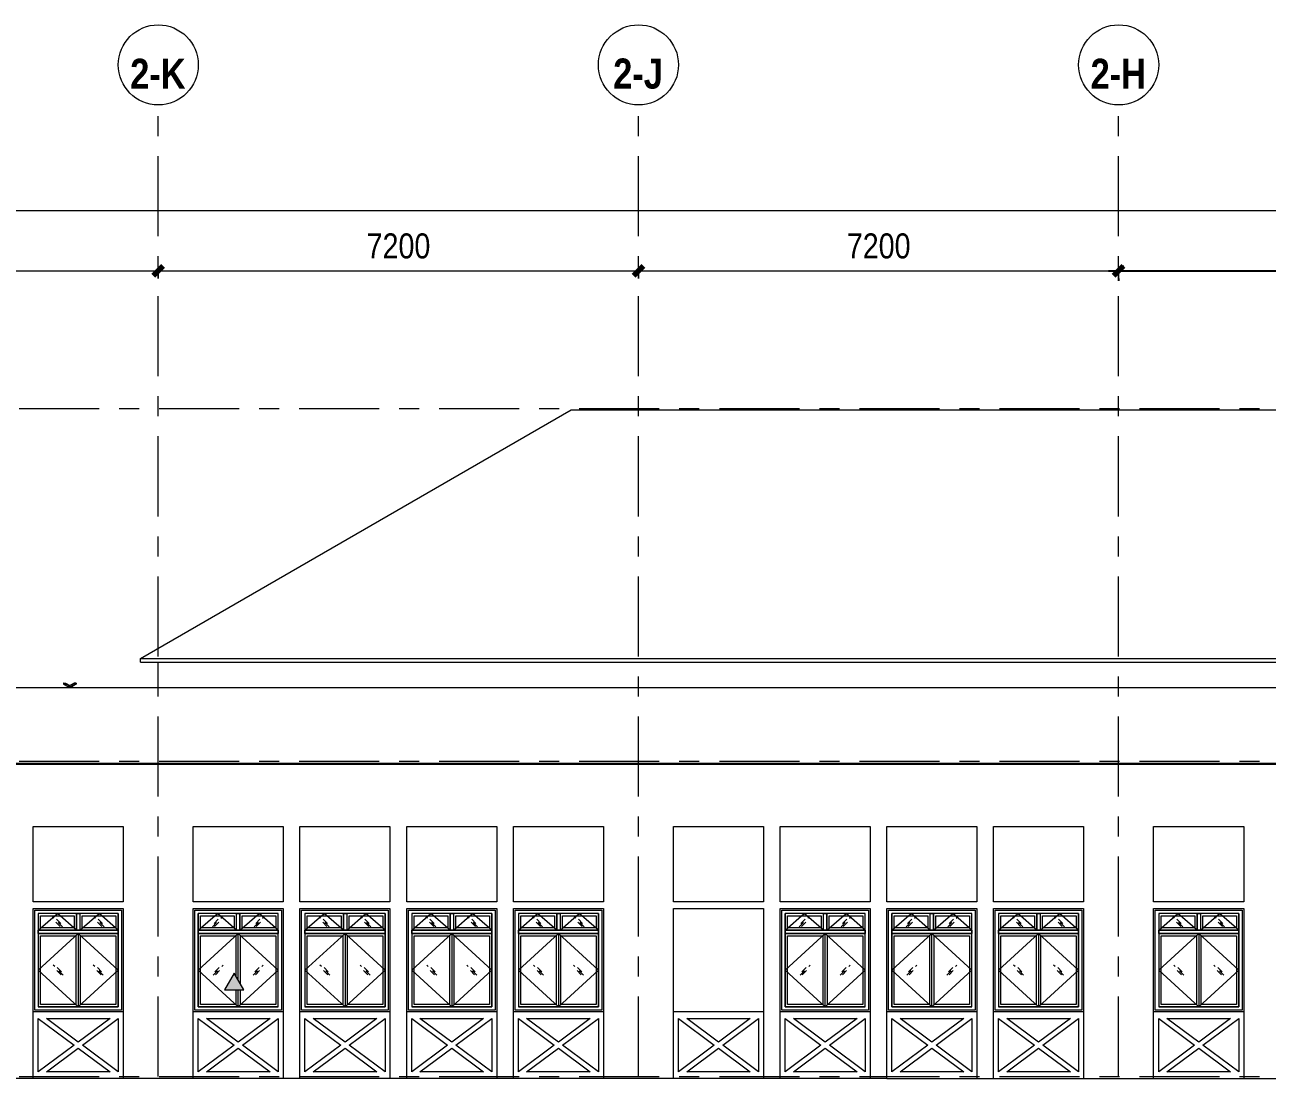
# Model space of a CAD drawing. Header units: millimetres. Extents: x -33493 to 146110, y 17338 to 47807.
# Drawn here: x 71632 to 90259, y 32000 to 47807 of the extents above; entities that cross this region are included whole.
import ezdxf

# ---------------------------------------------------------------- set-up
doc = ezdxf.new("R2010")
doc.units = ezdxf.units.MM
for name, pattern in [('Centre', [4762.5, 952.5, -714.375, 2381.25, -714.375]), ('Glass Symbol', [360, 90, -90, 90, -90]), ('IDA - Grid Line', [2100, 1200, -300, 300, -300])]:
    doc.linetypes.add(name, pattern=pattern)
for name, color, linetype, lineweight in [('A-_ANOT----_D', 7, 'Continuous', 9), ('A-_ANOT----_D-150', 7, 'Continuous', 9), ('S-_ANOTGRID_E', 7, 'Continuous', 9)]:
    doc.layers.add(name, color=color, linetype=linetype, lineweight=lineweight)
for name, color, linetype, lineweight, true_color in [('A-_FLORLEVL_E-1', 9, 'IDA - Grid Line', 9, 0x808080), ('A-_FURT----_E-1', 6, 'Continuous', 9, 0xff00ff), ('A-_GENM----_M-1', 6, 'Continuous', 9, 0xff00ff), ('A-_GENM----_M-2', 1, 'Continuous', 9, 0xff0000), ('A-_ROOF----_E-1', 6, 'Continuous', 9, 0xff00ff), ('A-_WALL----_E-1', 6, 'Continuous', 9, 0xff00ff), ('A-_WALLPRTN_E-1', 6, 'Continuous', 9, 0xff00ff), ('A-_WIND----_E-1', 6, 'Continuous', 9, 0xff00ff), ('A-_WIND----_E-3', 6, 'Centre', 9, 0xff00ff), ('A-_WIND----_E-4', 6, 'Glass Symbol', 9, 0xff00ff), ('S-_ANOTGRID_E-1', 9, 'IDA - Grid Line', 9, 0x808080)]:
    doc.layers.add(name, color=color, linetype=linetype, lineweight=lineweight, true_color=true_color)
doc.styles.add('Arial Narrow_2', font='ARIALN.TTF', dxfattribs={"height": 375})
doc.styles.add('Arial Narrow_B', font='ARIALNB.TTF', dxfattribs={"height": 450})
doc.dimstyles.new('IDA_-_Arial_-_2_5mm_-_Black_-_Diagonal', dxfattribs={"dimscale": 304.8, "dimtxt": 383.786615, "dimasz": 0.492126, "dimexe": 0.492126, "dimexo": 0.738189, "dimgap": 0.246063, "dimtad": 1, "dimdec": 0, "dimzin": 0, "dimdsep": 46, "dimtxsty": 'Arial Narrow_2', "dimblk1": 'OBLIQUE', "dimblk2": 'OBLIQUE', "dimsah": 1, "dimcen": 0.09, "dimdle": 0.492126, "dimadec": 6, "dimazin": 0, "dimtfac": 1, "dimtdec": 4, "dimtix": 1, "dimtmove": 0, "dimatfit": 3, "dimfxl": 1, "dimtvp": 1, "dimtolj": 1, "dimtzin": 0, "dimarcsym": 2})

# ---------------------------------------------------------------- blocks, each defined once
blk = doc.blocks.new('IDA - Casement w Top Hung - 2 Panels - 1400L X 1500H - B2-AW02A-4796629-DOOR _ wINDOW SCHEDULE - ELEVATION 4 Copy 1')
at = {"layer": 'A-_WIND----_E-1'}
for p, q in [((8625, 34485), (8625, 34235)), ((9200, 34485), (8625, 34485)), ((9825, 34485), (8625, 34485)), ((8625, 34485), (8625, 33085)), ((9200, 34485), (9200, 34235)), ((9200, 34235), (9200, 34485)), ((9200, 34485), (9250, 34485)), ((9250, 34485), (9250, 34235)), ((9825, 34485), (9250, 34485)), ((9250, 34485), (9250, 34235)), ((9825, 34485), (9825, 34235)), ((9825, 33085), (9825, 34485)), ((8660, 34270), (8660, 34450)), ((8660, 34450), (9165, 34450)), ((9165, 34450), (9165, 34270)), ((9285, 34270), (9285, 34450)), ((9285, 34450), (9790, 34450)), ((9790, 34450), (9790, 34270)), ((8625, 34235), (9200, 34235)), ((8625, 34185), (8625, 34235)), ((9825, 34235), (8625, 34235)), ((8625, 34185), (8625, 33085)), ((9225, 34185), (8625, 34185)), ((8625, 34185), (9825, 34185)), ((9165, 34270), (8660, 34270)), ((8660, 33120), (8660, 34150)), ((8660, 34150), (9190, 34150)), ((9190, 34150), (9190, 33120)), ((9200, 34235), (9250, 34235)), ((9225, 34185), (9225, 33085)), ((9225, 34185), (9225, 33085)), ((9825, 34185), (9225, 34185)), ((9250, 34235), (9825, 34235)), ((9260, 33120), (9260, 34150)), ((9260, 34150), (9790, 34150)), ((9790, 34270), (9285, 34270)), ((9790, 34150), (9790, 33120)), ((9825, 34235), (9825, 34185)), ((9825, 34185), (9825, 33085)), ((8625, 33085), (9225, 33085)), ((9825, 33085), (8625, 33085)), ((9190, 33120), (8660, 33120)), ((9225, 33085), (9825, 33085)), ((9790, 33120), (9260, 33120))]:
    blk.add_line(p, q, dxfattribs=at)
at = {"layer": 'A-_WIND----_E-3'}
for p, q in [((8625, 34235), (8912, 34485)), ((9200, 34235), (8912, 34485)), ((9250, 34235), (9537, 34485)), ((9825, 34235), (9537, 34485)), ((9225, 34185), (8625, 33635)), ((9225, 34185), (9825, 33635)), ((8625, 33635), (9225, 33085)), ((9825, 33635), (9225, 33085))]:
    blk.add_line(p, q, dxfattribs=at)
at = {"layer": 'A-_WIND----_E-4'}
for p, q in [((8987, 34285), (8837, 34435)), ((8955, 34290), (8861, 34384)), ((8963, 34336), (8869, 34430)), ((9612, 34285), (9462, 34435)), ((9580, 34290), (9486, 34384)), ((9588, 34336), (9494, 34430)), ((9000, 33560), (8850, 33710)), ((8968, 33565), (8874, 33659)), ((8975, 33611), (8882, 33705)), ((9600, 33560), (9450, 33710)), ((9568, 33565), (9474, 33659)), ((9575, 33611), (9482, 33705))]:
    blk.add_line(p, q, dxfattribs=at)
blk = doc.blocks.new('IDA - Casement w Top Hung - 2 Panels - 1400L X 1500H - B2-AW02-V25-DOOR _ wINDOW SCHEDULE - ELEVATION 4 Copy 1')
at = {"layer": 'A-_WIND----_E-1'}
for p, q in [((11025, 34235), (11025, 34485)), ((11600, 34485), (11025, 34485)), ((11025, 34485), (11025, 33085)), ((12225, 34485), (11025, 34485)), ((11600, 34235), (11600, 34485)), ((11600, 34485), (11650, 34485)), ((11600, 34235), (11600, 34485)), ((11650, 34235), (11650, 34485)), ((12225, 34485), (11650, 34485)), ((11650, 34485), (11650, 34235)), ((12225, 34235), (12225, 34485)), ((12225, 33085), (12225, 34485)), ((11060, 34270), (11060, 34450)), ((11060, 34450), (11565, 34450)), ((11565, 34450), (11565, 34270)), ((11685, 34270), (11685, 34450)), ((11685, 34450), (12190, 34450)), ((12190, 34450), (12190, 34270)), ((11025, 34235), (11600, 34235)), ((11025, 34185), (11025, 34235)), ((12225, 34235), (11025, 34235)), ((11025, 33085), (11025, 34185)), ((11625, 34185), (11025, 34185)), ((11025, 34185), (12225, 34185)), ((11565, 34270), (11060, 34270)), ((11060, 33120), (11060, 34150)), ((11060, 34150), (11590, 34150)), ((11590, 34150), (11590, 33542)), ((11600, 34235), (11650, 34235)), ((11625, 33481), (11625, 34185)), ((12225, 34185), (11625, 34185)), ((11625, 33481), (11625, 34185)), ((11650, 34235), (12225, 34235)), ((11660, 33420), (11660, 34150)), ((11660, 34150), (12190, 34150)), ((12190, 34270), (11685, 34270)), ((12190, 34150), (12190, 33120)), ((12225, 34235), (12225, 34185)), ((12225, 33085), (12225, 34185)), ((11590, 33340), (11590, 33120)), ((11625, 33085), (11625, 33340)), ((11625, 33085), (11625, 33340)), ((11660, 33120), (11660, 33340)), ((11025, 33085), (11625, 33085)), ((12225, 33085), (11025, 33085)), ((11590, 33120), (11060, 33120)), ((11625, 33085), (12225, 33085)), ((12190, 33120), (11660, 33120))]:
    blk.add_line(p, q, dxfattribs=at)
at = {"layer": 'A-_WIND----_E-3'}
for p, q in [((11025, 34235), (11312, 34485)), ((11600, 34235), (11312, 34485)), ((11650, 34235), (11937, 34485)), ((12225, 34235), (11937, 34485)), ((11625, 34185), (11025, 33635)), ((11625, 34185), (12225, 33635)), ((11025, 33635), (11625, 33085)), ((12225, 33635), (11625, 33085))]:
    blk.add_line(p, q, dxfattribs=at)
at = {"layer": 'A-_WIND----_E-4'}
for p, q in [((11237, 34285), (11387, 34435)), ((11261, 34336), (11355, 34430)), ((11269, 34290), (11363, 34384)), ((11862, 34285), (12012, 34435)), ((11886, 34336), (11980, 34430)), ((11894, 34290), (11988, 34384)), ((11250, 33560), (11400, 33710)), ((11274, 33611), (11368, 33705)), ((11282, 33565), (11375, 33659)), ((11850, 33560), (12000, 33710)), ((11874, 33611), (11968, 33705)), ((11882, 33565), (11975, 33659))]:
    blk.add_line(p, q, dxfattribs=at)
blk = doc.blocks.new('IDA - Casement w Top Hung - 2 Panels - 1400L X 1500H - B2-AW02-3436902-DOOR _ wINDOW SCHEDULE - ELEVATION 4 Copy 1')
at = {"layer": 'A-_WIND----_E-1'}
for p, q in [((1425, 34485), (1425, 34235)), ((2000, 34485), (1425, 34485)), ((2625, 34485), (1425, 34485)), ((1425, 34485), (1425, 33085)), ((2000, 34485), (2000, 34235)), ((2000, 34235), (2000, 34485)), ((2000, 34485), (2050, 34485)), ((2050, 34485), (2050, 34235)), ((2625, 34485), (2050, 34485)), ((2050, 34485), (2050, 34235)), ((2625, 34485), (2625, 34235)), ((2625, 33085), (2625, 34485)), ((1460, 34270), (1460, 34450)), ((1460, 34450), (1965, 34450)), ((1965, 34450), (1965, 34270)), ((2085, 34270), (2085, 34450)), ((2085, 34450), (2590, 34450)), ((2590, 34450), (2590, 34270)), ((1425, 34235), (2000, 34235)), ((1425, 34185), (1425, 34235)), ((2625, 34235), (1425, 34235)), ((1425, 34185), (1425, 33085)), ((2025, 34185), (1425, 34185)), ((1425, 34185), (2625, 34185)), ((1965, 34270), (1460, 34270)), ((1460, 33120), (1460, 34150)), ((1460, 34150), (1990, 34150)), ((1990, 34150), (1990, 33120)), ((2000, 34235), (2050, 34235)), ((2025, 34185), (2025, 33085)), ((2025, 34185), (2025, 33085)), ((2625, 34185), (2025, 34185)), ((2050, 34235), (2625, 34235)), ((2060, 33120), (2060, 34150)), ((2060, 34150), (2590, 34150)), ((2590, 34270), (2085, 34270)), ((2590, 34150), (2590, 33120)), ((2625, 34235), (2625, 34185)), ((2625, 34185), (2625, 33085)), ((1425, 33085), (2025, 33085)), ((2625, 33085), (1425, 33085)), ((1990, 33120), (1460, 33120)), ((2025, 33085), (2625, 33085)), ((2590, 33120), (2060, 33120))]:
    blk.add_line(p, q, dxfattribs=at)
at = {"layer": 'A-_WIND----_E-3'}
for p, q in [((1425, 34235), (1712, 34485)), ((2000, 34235), (1712, 34485)), ((2050, 34235), (2337, 34485)), ((2625, 34235), (2337, 34485)), ((2025, 34185), (1425, 33635)), ((2025, 34185), (2625, 33635)), ((1425, 33635), (2025, 33085)), ((2625, 33635), (2025, 33085))]:
    blk.add_line(p, q, dxfattribs=at)
at = {"layer": 'A-_WIND----_E-4'}
for p, q in [((1787, 34285), (1637, 34435)), ((1755, 34290), (1661, 34384)), ((1763, 34336), (1669, 34430)), ((2412, 34285), (2262, 34435)), ((2380, 34290), (2286, 34384)), ((2388, 34336), (2294, 34430)), ((1800, 33560), (1650, 33710)), ((1768, 33565), (1674, 33659)), ((1775, 33611), (1682, 33705)), ((2400, 33560), (2250, 33710)), ((2368, 33565), (2274, 33659)), ((2375, 33611), (2282, 33705))]:
    blk.add_line(p, q, dxfattribs=at)
blk = doc.blocks.new('IDA - Casement w Top Hung - 2 Panels - 1400L X 1500H - B2-AW02-3436901-DOOR _ wINDOW SCHEDULE - ELEVATION 4 Copy 1')
at = {"layer": 'A-_WIND----_E-1'}
for p, q in [((-3225, 34235), (-3225, 34485)), ((-2650, 34485), (-3225, 34485)), ((-3225, 34485), (-3225, 33085)), ((-2025, 34485), (-3225, 34485)), ((-2650, 34235), (-2650, 34485)), ((-2650, 34485), (-2600, 34485)), ((-2650, 34235), (-2650, 34485)), ((-2600, 34235), (-2600, 34485)), ((-2025, 34485), (-2600, 34485)), ((-2600, 34485), (-2600, 34235)), ((-2025, 34235), (-2025, 34485)), ((-2025, 33085), (-2025, 34485)), ((-3190, 34270), (-3190, 34450)), ((-3190, 34450), (-2685, 34450)), ((-2685, 34450), (-2685, 34270)), ((-2565, 34270), (-2565, 34450)), ((-2565, 34450), (-2060, 34450)), ((-2060, 34450), (-2060, 34270)), ((-3225, 34235), (-2650, 34235)), ((-3225, 34185), (-3225, 34235)), ((-2025, 34235), (-3225, 34235)), ((-3225, 33085), (-3225, 34185)), ((-2625, 34185), (-3225, 34185)), ((-3225, 34185), (-2025, 34185)), ((-2685, 34270), (-3190, 34270)), ((-3190, 33120), (-3190, 34150)), ((-3190, 34150), (-2660, 34150)), ((-2660, 34150), (-2660, 33120)), ((-2650, 34235), (-2600, 34235)), ((-2625, 33085), (-2625, 34185)), ((-2025, 34185), (-2625, 34185)), ((-2625, 33085), (-2625, 34185)), ((-2600, 34235), (-2025, 34235)), ((-2590, 33120), (-2590, 34150)), ((-2590, 34150), (-2060, 34150)), ((-2060, 34270), (-2565, 34270)), ((-2060, 34150), (-2060, 33120)), ((-2025, 34235), (-2025, 34185)), ((-2025, 33085), (-2025, 34185)), ((-3225, 33085), (-2625, 33085)), ((-2025, 33085), (-3225, 33085)), ((-2660, 33120), (-3190, 33120)), ((-2625, 33085), (-2025, 33085)), ((-2060, 33120), (-2590, 33120))]:
    blk.add_line(p, q, dxfattribs=at)
at = {"layer": 'A-_WIND----_E-3'}
for p, q in [((-3225, 34235), (-2938, 34485)), ((-2650, 34235), (-2938, 34485)), ((-2600, 34235), (-2313, 34485)), ((-2025, 34235), (-2313, 34485)), ((-2625, 34185), (-3225, 33635)), ((-2625, 34185), (-2025, 33635)), ((-3225, 33635), (-2625, 33085)), ((-2025, 33635), (-2625, 33085))]:
    blk.add_line(p, q, dxfattribs=at)
at = {"layer": 'A-_WIND----_E-4'}
for p, q in [((-3013, 34285), (-2863, 34435)), ((-2989, 34336), (-2895, 34430)), ((-2981, 34290), (-2887, 34384)), ((-2388, 34285), (-2238, 34435)), ((-2364, 34336), (-2270, 34430)), ((-2356, 34290), (-2262, 34384)), ((-3000, 33560), (-2850, 33710)), ((-2976, 33611), (-2882, 33705)), ((-2968, 33565), (-2875, 33659)), ((-2400, 33560), (-2250, 33710)), ((-2376, 33611), (-2282, 33705)), ((-2368, 33565), (-2275, 33659))]:
    blk.add_line(p, q, dxfattribs=at)
blk = doc.blocks.new('IDA- Fire Extinguisher - 3kg AB-3508502-DOOR _ wINDOW SCHEDULE - ELEVATION 4 Copy 1')
at = {"layer": 'A-_FURT----_E-1'}
for p, q in [((9011, 37935), (9004, 37935)), ((9004, 37935), (9004, 37921)), ((9004, 37921), (9071, 37886)), ((9089, 37895), (9011, 37935)), ((9011, 37935), (9034, 37935)), ((9034, 37935), (9100, 37901)), ((9114, 37874), (9114, 37879)), ((9137, 37882), (9121, 37882)), ((9129, 37886), (9137, 37882)), ((9137, 37882), (9137, 37870))]:
    blk.add_line(p, q, dxfattribs=at)
blk.add_ellipse((9073, 37839), major_axis=(0, 35), ratio=0.707107, start_param=0.427109, end_param=0.70715, dxfattribs=at)
blk = doc.blocks.new('IDA- Fire Extinguisher - 3kg AB-V32-DOOR _ wINDOW SCHEDULE - ELEVATION 4 Copy 1')
at = {"layer": 'A-_FURT----_E-1'}
for p, q in [((9166, 37935), (9063, 37882)), ((9063, 37882), (9063, 37865)), ((9080, 37873), (9173, 37921)), ((9080, 37865), (9080, 37873)), ((9103, 37873), (9080, 37873)), ((9196, 37921), (9103, 37873)), ((9103, 37873), (9103, 37865)), ((9126, 37874), (9110, 37874)), ((9173, 37935), (9166, 37935)), ((9173, 37921), (9173, 37935)), ((9196, 37935), (9173, 37935)), ((9196, 37921), (9173, 37921)), ((9196, 37935), (9196, 37921))]:
    blk.add_line(p, q, dxfattribs=at)
for centre, end_param in [((9110, 37839), 6.544985), ((9126, 37839), 6.283185)]:
    blk.add_ellipse(centre, major_axis=(0, 35), ratio=0.707107, start_param=5.576036, end_param=end_param, dxfattribs=at)
blk = doc.blocks.new('Wall Motif - Type 1-6012127-DOOR _ wINDOW SCHEDULE - ELEVATION 4 Copy 1')
at = {"layer": 'A-_GENM----_M-1'}
for p, q in [((-1950, 33010), (-3300, 33010)), ((-3225, 32112), (-3225, 32908)), ((-3225, 32908), (-2688, 32510)), ((-3102, 32910), (-2148, 32910)), ((-2625, 32557), (-3102, 32910)), ((-2148, 32910), (-2625, 32557)), ((-2562, 32510), (-2025, 32908)), ((-2025, 32908), (-2025, 32112)), ((-2688, 32510), (-3225, 32112)), ((-3102, 32110), (-2625, 32463)), ((-2625, 32463), (-2148, 32110)), ((-2025, 32112), (-2562, 32510)), ((-2148, 32110), (-3102, 32110))]:
    blk.add_line(p, q, dxfattribs=at)
blk = doc.blocks.new('Wall Motif - Type 1-6012128-DOOR _ wINDOW SCHEDULE - ELEVATION 4 Copy 1')
at = {"layer": 'A-_GENM----_M-1'}
for p, q in [((73000, 33010), (71650, 33010)), ((71725, 32112), (71725, 32908)), ((71725, 32908), (72262, 32510)), ((72325, 32557), (71848, 32910)), ((71848, 32910), (72802, 32910)), ((72802, 32910), (72325, 32557)), ((72388, 32510), (72925, 32908)), ((72925, 32908), (72925, 32112)), ((72262, 32510), (71725, 32112)), ((71848, 32110), (72325, 32463)), ((72325, 32463), (72802, 32110)), ((72925, 32112), (72388, 32510)), ((72802, 32110), (71848, 32110))]:
    blk.add_line(p, q, dxfattribs=at)
blk = doc.blocks.new('IDA - FAP - 1300H-4450683-DOOR _ wINDOW SCHEDULE - ELEVATION 4 Copy 1')
at = {"layer": 'A-_GENM----_M-2'}
blk.add_hatch(color=256, dxfattribs=at).paths.add_polyline_path([(9224, 27915), (9513, 27915), (9369, 28165), (9229, 27924)])
for p, q in [((9369, 28165), (9224, 27915)), ((9513, 27915), (9369, 28165)), ((9224, 27915), (9513, 27915))]:
    blk.add_line(p, q, dxfattribs=at)
blk = doc.blocks.new('Grid - 4 mm Dia-236334-DOOR _ wINDOW SCHEDULE - ELEVATION 4 Copy 1')
at = {"layer": 'S-_ANOTGRID_E'}
blk.add_circle((75225, 47207), 600, dxfattribs=at)
blk = doc.blocks.new('DIMBLOCK18-DOOR _ wINDOW SCHEDULE - ELEVATION 4 Copy 1')
at = {"layer": 'A-_ANOT----_D-150', "transparency": 16777216}
for p, q in [((66432, 44002), (66432, 44271)), ((73632, 44002), (73632, 44271)), ((66432, 44121), (73632, 44121)), ((66432, 44121), (66432, 44002)), ((73632, 44121), (73632, 44002))]:
    blk.add_line(p, q, dxfattribs=at)
at = {"layer": 'A-_ANOT----_D-150', "lineweight": 70, "transparency": 16777216}
for p, q in [((66432, 44121), (66507, 44196)), ((73632, 44121), (73707, 44196)), ((66432, 44121), (66357, 44046)), ((73632, 44121), (73557, 44046))]:
    blk.add_line(p, q, dxfattribs=at)
at = {"layer": 'A-_ANOT----_D-150', "color": 0, "transparency": 16777216, "insert": (69556, 44680), "char_height": 375, "width": 1140.39, "attachment_point": 1, "line_spacing_factor": 0.974696, "style": 'Arial Narrow_2'}
blk.add_mtext('7200', dxfattribs=at)
blk = doc.blocks.new('_Oblique')
at = {"color": 0, "linetype": 'ByBlock', "lineweight": -2}
blk.add_line((-0.5, -0.5), (0.5, 0.5), dxfattribs=at)
blk = doc.blocks.new('DIMBLOCK19-DOOR _ wINDOW SCHEDULE - ELEVATION 4 Copy 1')
at = {"layer": 'A-_ANOT----_D-150', "transparency": 16777216}
for p, q in [((73632, 44002), (73632, 44271)), ((80832, 44002), (80832, 44271)), ((73632, 44121), (80832, 44121)), ((73632, 44121), (73632, 44002)), ((80832, 44121), (80832, 44002))]:
    blk.add_line(p, q, dxfattribs=at)
at = {"layer": 'A-_ANOT----_D-150', "lineweight": 70, "transparency": 16777216}
for p, q in [((73632, 44121), (73707, 44196)), ((80832, 44121), (80907, 44196)), ((73632, 44121), (73557, 44046)), ((80832, 44121), (80757, 44046))]:
    blk.add_line(p, q, dxfattribs=at)
at = {"layer": 'A-_ANOT----_D-150', "color": 0, "transparency": 16777216, "insert": (76756, 44680), "char_height": 375, "width": 1140.39, "attachment_point": 1, "line_spacing_factor": 0.974696, "style": 'Arial Narrow_2'}
blk.add_mtext('7200', dxfattribs=at)
blk = doc.blocks.new('DIMBLOCK20-DOOR _ wINDOW SCHEDULE - ELEVATION 4 Copy 1')
at = {"layer": 'A-_ANOT----_D-150', "transparency": 16777216}
for p, q in [((80832, 44002), (80832, 44271)), ((88032, 44002), (88032, 44271)), ((80832, 44121), (88032, 44121)), ((80832, 44121), (80832, 44002)), ((88032, 44121), (88032, 44002))]:
    blk.add_line(p, q, dxfattribs=at)
at = {"layer": 'A-_ANOT----_D-150', "lineweight": 70, "transparency": 16777216}
for p, q in [((80832, 44121), (80907, 44196)), ((88032, 44121), (88107, 44196)), ((80832, 44121), (80757, 44046)), ((88032, 44121), (87957, 44046))]:
    blk.add_line(p, q, dxfattribs=at)
at = {"layer": 'A-_ANOT----_D-150', "color": 0, "transparency": 16777216, "insert": (83956, 44680), "char_height": 375, "width": 1140.39, "attachment_point": 1, "line_spacing_factor": 0.974696, "style": 'Arial Narrow_2'}
blk.add_mtext('7200', dxfattribs=at)
blk = doc.blocks.new('DIMBLOCK23-DOOR _ wINDOW SCHEDULE - ELEVATION 4 Copy 1')
at = {"layer": 'A-_ANOT----_D-150', "transparency": 16777216}
for p, q in [((59232, 44902), (59232, 45171)), ((138432, 44902), (138432, 45171)), ((59082, 45021), (138582, 45021)), ((59232, 45021), (59232, 44902)), ((138432, 45021), (138432, 44902))]:
    blk.add_line(p, q, dxfattribs=at)
at = {"layer": 'A-_ANOT----_D-150', "lineweight": 70, "transparency": 16777216}
for p, q in [((59232, 45021), (59307, 45096)), ((138432, 45021), (138507, 45096)), ((59232, 45021), (59157, 44946)), ((138432, 45021), (138357, 44946))]:
    blk.add_line(p, q, dxfattribs=at)
at = {"layer": 'A-_ANOT----_D-150', "color": 0, "transparency": 16777216, "insert": (98238, 45580), "char_height": 375, "width": 1425.49, "attachment_point": 1, "line_spacing_factor": 0.974696, "style": 'Arial Narrow_2'}
blk.add_mtext('79200', dxfattribs=at)
blk = doc.blocks.new('*D159')
at = {"layer": 'A-_ANOT----_D', "color": 0, "lineweight": -2, "transparency": 16777216}
for p, q in [((87882, 44121), (95382, 44121)), ((88032, 44002), (88032, 43971)), ((95232, 44002), (95232, 43971))]:
    blk.add_line(p, q, dxfattribs=at)
at = {"layer": 'Defpoints', "color": 0, "transparency": 16777216}
for p in [(88032, 44227), (95232, 44227), (95232, 44121)]:
    blk.add_point(p, dxfattribs=at)
at = {"layer": 'A-_ANOT----_D', "color": 0, "lineweight": -2, "transparency": 16777216, "xscale": 150, "yscale": 150, "zscale": 150, "rotation": 180}
blk.add_blockref('_Oblique', (88032, 44121), dxfattribs=at)
at = {"layer": 'A-_ANOT----_D', "color": 0, "lineweight": -2, "transparency": 16777216, "xscale": 150, "yscale": 150, "zscale": 150}
blk.add_blockref('_Oblique', (95232, 44121), dxfattribs=at)
at = {"layer": 'A-_ANOT----_D', "color": 0, "transparency": 16777216, "insert": (91632, 44387), "char_height": 375, "width": 1140.39, "attachment_point": 5, "style": 'Arial Narrow_2'}
blk.add_mtext('\\A1;7200', dxfattribs=at)

msp = doc.modelspace()

# ---------------------------------------------------------------- linework, layer by layer
at = {"layer": 'A-_FLORLEVL_E-1'}
for p, q in [((46344.7, 42054.6), (146110.4, 42054.6)), ((46344.7, 36765), (146110.4, 36765)), ((46344.7, 32040), (146110.4, 32040))]:
    msp.add_line(p, q, dxfattribs=at)
at = {"layer": 'A-_ROOF----_E-1'}
for p, q in [((73366.1, 38307.7), (79822, 42035.1)), ((79822, 42035.1), (117655.7, 42035.1)), ((73366.1, 38250), (73366.1, 38307.7)), ((73366.1, 38307.7), (124111.6, 38307.7)), ((73366.1, 38250), (124111.6, 38250))]:
    msp.add_line(p, q, dxfattribs=at)
at = {"layer": 'A-_WALL----_E-1'}
for p, q in [((138706.6, 37865), (58956.6, 37865)), ((58956.6, 36735), (138706.6, 36735)), ((138681.6, 36715), (58981.6, 36715)), ((71756.6, 34660), (71756.6, 35790)), ((71756.6, 35790), (73106.6, 35790)), ((73106.6, 35790), (73106.6, 34660)), ((74156.6, 34660), (74156.6, 35790)), ((74156.6, 35790), (75506.6, 35790)), ((75506.6, 35790), (75506.6, 34660)), ((75756.6, 34660), (75756.6, 35790)), ((75756.6, 35790), (77106.6, 35790)), ((77106.6, 35790), (77106.6, 34660)), ((77356.6, 34660), (77356.6, 35790)), ((77356.6, 35790), (78706.6, 35790)), ((78706.6, 35790), (78706.6, 34660)), ((78956.6, 34660), (78956.6, 35790)), ((78956.6, 35790), (80306.6, 35790)), ((80306.6, 35790), (80306.6, 34660)), ((81356.6, 34660), (81356.6, 35790)), ((81356.6, 35790), (82706.6, 35790)), ((82706.6, 35790), (82706.6, 34660)), ((82956.6, 34660), (82956.6, 35790)), ((82956.6, 35790), (84306.6, 35790)), ((84306.6, 35790), (84306.6, 34660)), ((84556.6, 34660), (84556.6, 35790)), ((84556.6, 35790), (85906.6, 35790)), ((85906.6, 35790), (85906.6, 34660)), ((86156.6, 34660), (86156.6, 35790)), ((86156.6, 35790), (87506.6, 35790)), ((87506.6, 35790), (87506.6, 34660)), ((88556.6, 34660), (88556.6, 35790)), ((88556.6, 35790), (89906.6, 35790)), ((89906.6, 35790), (89906.6, 34660)), ((73106.6, 34660), (71756.6, 34660)), ((75506.6, 34660), (74156.6, 34660)), ((77106.6, 34660), (75756.6, 34660)), ((78706.6, 34660), (77356.6, 34660)), ((80306.6, 34660), (78956.6, 34660)), ((82706.6, 34660), (81356.6, 34660)), ((84306.6, 34660), (82956.6, 34660)), ((85906.6, 34660), (84556.6, 34660)), ((87506.6, 34660), (86156.6, 34660)), ((89906.6, 34660), (88556.6, 34660)), ((71756.6, 32010), (71756.6, 34560)), ((71756.6, 34560), (73106.6, 34560)), ((71781.6, 33035), (71781.6, 34535)), ((71781.6, 34535), (73081.6, 34535)), ((73081.6, 34535), (73081.6, 33035)), ((73106.6, 34560), (73106.6, 32010)), ((74156.6, 32010), (74156.6, 34560)), ((74156.6, 34560), (75506.6, 34560)), ((74181.6, 33035), (74181.6, 34535)), ((74181.6, 34535), (75481.6, 34535)), ((75481.6, 34535), (75481.6, 33035)), ((75506.6, 34560), (75506.6, 32010)), ((75756.6, 32010), (75756.6, 34560)), ((75756.6, 34560), (77106.6, 34560)), ((75781.6, 33035), (75781.6, 34535)), ((75781.6, 34535), (77081.6, 34535)), ((77081.6, 34535), (77081.6, 33035)), ((77106.6, 34560), (77106.6, 32010)), ((77356.6, 32010), (77356.6, 34560)), ((77356.6, 34560), (78706.6, 34560)), ((77381.6, 33035), (77381.6, 34535)), ((77381.6, 34535), (78681.6, 34535)), ((78681.6, 34535), (78681.6, 33035)), ((78706.6, 34560), (78706.6, 32010)), ((78956.6, 32010), (78956.6, 34560)), ((78956.6, 34560), (80306.6, 34560)), ((78981.6, 33035), (78981.6, 34535)), ((78981.6, 34535), (80281.6, 34535)), ((80281.6, 34535), (80281.6, 33035)), ((80306.6, 34560), (80306.6, 32010)), ((81356.6, 32010), (81356.6, 34560)), ((81356.6, 34560), (82706.6, 34560)), ((82706.6, 34560), (82706.6, 32010)), ((82956.6, 32010), (82956.6, 34560)), ((82956.6, 34560), (84306.6, 34560)), ((82981.6, 33035), (82981.6, 34535)), ((82981.6, 34535), (84281.6, 34535)), ((84281.6, 34535), (84281.6, 33035)), ((84306.6, 34560), (84306.6, 32010)), ((84556.6, 32010), (84556.6, 34560)), ((84556.6, 34560), (85906.6, 34560)), ((84581.6, 33035), (84581.6, 34535)), ((84581.6, 34535), (85881.6, 34535)), ((85881.6, 34535), (85881.6, 33035)), ((85906.6, 34560), (85906.6, 32010)), ((86156.6, 32010), (86156.6, 34560)), ((86156.6, 34560), (87506.6, 34560)), ((86181.6, 33035), (86181.6, 34535)), ((86181.6, 34535), (87481.6, 34535)), ((87481.6, 34535), (87481.6, 33035)), ((87506.6, 34560), (87506.6, 32010)), ((88556.6, 32010), (88556.6, 34560)), ((88556.6, 34560), (89906.6, 34560)), ((88581.6, 33035), (88581.6, 34535)), ((88581.6, 34535), (89881.6, 34535)), ((89881.6, 34535), (89881.6, 33035)), ((89906.6, 34560), (89906.6, 32010)), ((73081.6, 33035), (71781.6, 33035)), ((75481.6, 33035), (74181.6, 33035)), ((77081.6, 33035), (75781.6, 33035)), ((78681.6, 33035), (77381.6, 33035)), ((80281.6, 33035), (78981.6, 33035)), ((84281.6, 33035), (82981.6, 33035)), ((85881.6, 33035), (84581.6, 33035)), ((87481.6, 33035), (86181.6, 33035)), ((89881.6, 33035), (88581.6, 33035)), ((77356.6, 32010), (65906.6, 32010)), ((84556.6, 32010), (77356.6, 32010)), ((84556.6, 32010), (95756.6, 32010))]:
    msp.add_line(p, q, dxfattribs=at)
at = {"layer": 'A-_WALLPRTN_E-1'}
msp.add_line((73631.6, 37865), (73631.6, 38250), dxfattribs=at)
at = {"layer": 'S-_ANOTGRID_E-1'}
for p, q in [((73631.6, 17337.9), (73631.6, 46606.8)), ((80831.6, 17337.9), (80831.6, 46606.8)), ((88031.6, 17337.9), (88031.6, 46606.8))]:
    msp.add_line(p, q, dxfattribs=at)

# ---------------------------------------------------------------- block references
at = {"layer": 'A-_FURT----_E-1'}
for name in ['IDA- Fire Extinguisher - 3kg AB-3508502-DOOR _ wINDOW SCHEDULE - ELEVATION 4 Copy 1', 'IDA- Fire Extinguisher - 3kg AB-V32-DOOR _ wINDOW SCHEDULE - ELEVATION 4 Copy 1']:
    msp.add_blockref(name, (63207, 0), dxfattribs=at)
at = {"layer": 'A-_GENM----_M-1'}
for name, p in [('Wall Motif - Type 1-6012127-DOOR _ wINDOW SCHEDULE - ELEVATION 4 Copy 1', (75057, 0)), ('Wall Motif - Type 1-6012127-DOOR _ wINDOW SCHEDULE - ELEVATION 4 Copy 1', (77457, 0)), ('Wall Motif - Type 1-6012127-DOOR _ wINDOW SCHEDULE - ELEVATION 4 Copy 1', (79057, 0)), ('Wall Motif - Type 1-6012127-DOOR _ wINDOW SCHEDULE - ELEVATION 4 Copy 1', (80657, 0)), ('Wall Motif - Type 1-6012127-DOOR _ wINDOW SCHEDULE - ELEVATION 4 Copy 1', (82257, 0)), ('Wall Motif - Type 1-6012127-DOOR _ wINDOW SCHEDULE - ELEVATION 4 Copy 1', (84657, 0)), ('Wall Motif - Type 1-6012127-DOOR _ wINDOW SCHEDULE - ELEVATION 4 Copy 1', (86257, 0)), ('Wall Motif - Type 1-6012127-DOOR _ wINDOW SCHEDULE - ELEVATION 4 Copy 1', (87857, 0)), ('Wall Motif - Type 1-6012127-DOOR _ wINDOW SCHEDULE - ELEVATION 4 Copy 1', (89457, 0)), ('Wall Motif - Type 1-6012128-DOOR _ wINDOW SCHEDULE - ELEVATION 4 Copy 1', (16907, 0))]:
    msp.add_blockref(name, p, dxfattribs=at)
at = {"layer": 'A-_GENM----_M-2'}
msp.add_blockref('IDA - FAP - 1300H-4450683-DOOR _ wINDOW SCHEDULE - ELEVATION 4 Copy 1', (65400, 5425), dxfattribs=at)
at = {"layer": 'A-_WIND----_E-1'}
for name, p in [('IDA - Casement w Top Hung - 2 Panels - 1400L X 1500H - B2-AW02A-4796629-DOOR _ wINDOW SCHEDULE - ELEVATION 4 Copy 1', (63207, 0)), ('IDA - Casement w Top Hung - 2 Panels - 1400L X 1500H - B2-AW02-V25-DOOR _ wINDOW SCHEDULE - ELEVATION 4 Copy 1', (63207, 0)), ('IDA - Casement w Top Hung - 2 Panels - 1400L X 1500H - B2-AW02-3436902-DOOR _ wINDOW SCHEDULE - ELEVATION 4 Copy 1', (74407, 0)), ('IDA - Casement w Top Hung - 2 Panels - 1400L X 1500H - B2-AW02-3436902-DOOR _ wINDOW SCHEDULE - ELEVATION 4 Copy 1', (76007, 0)), ('IDA - Casement w Top Hung - 2 Panels - 1400L X 1500H - B2-AW02-3436902-DOOR _ wINDOW SCHEDULE - ELEVATION 4 Copy 1', (77607, 0)), ('IDA - Casement w Top Hung - 2 Panels - 1400L X 1500H - B2-AW02-3436901-DOOR _ wINDOW SCHEDULE - ELEVATION 4 Copy 1', (86257, 0)), ('IDA - Casement w Top Hung - 2 Panels - 1400L X 1500H - B2-AW02-3436901-DOOR _ wINDOW SCHEDULE - ELEVATION 4 Copy 1', (87857, 0)), ('IDA - Casement w Top Hung - 2 Panels - 1400L X 1500H - B2-AW02-3436902-DOOR _ wINDOW SCHEDULE - ELEVATION 4 Copy 1', (84807, 0)), ('IDA - Casement w Top Hung - 2 Panels - 1400L X 1500H - B2-AW02-3436902-DOOR _ wINDOW SCHEDULE - ELEVATION 4 Copy 1', (87207, 0))]:
    msp.add_blockref(name, p, dxfattribs=at)
at = {"layer": 'S-_ANOTGRID_E'}
for p in [(-1593, 0), (5607, 0), (12807, 0)]:
    msp.add_blockref('Grid - 4 mm Dia-236334-DOOR _ wINDOW SCHEDULE - ELEVATION 4 Copy 1', p, dxfattribs=at)

# ---------------------------------------------------------------- texts
at = {"layer": 'S-_ANOTGRID_E', "char_height": 450, "attachment_point": 5, "line_spacing_factor": 0.949189, "style": 'Arial Narrow_B'}
for s, insert, width in [('\\pxqc,t3.33333,6.66667,10,13.33333,16.66667,20,23.33333,26.66667,30,33.33333,36.66667,40,43.33333,46.66667,50,53.33333,56.66667,60,63.33333,66.66667,70,73.33333,76.66667,80,83.33333,86.66667,90,93.33333,96.66667,100,103.33333,106.66667;{2-K}', (73626.9, 47073.4), 843), ('\\pxqc,t3.33333,6.66667,10,13.33333,16.66667,20,23.33333,26.66667,30,33.33333,36.66667,40,43.33333,46.66667,50,53.33333,56.66667,60,63.33333,66.66667,70,73.33333,76.66667,80,83.33333,86.66667,90,93.33333,96.66667,100,103.33333,106.66667;{2-J}', (80826.2, 47073.4), 754.5), ('\\pxqc,t3.33333,6.66667,10,13.33333,16.66667,20,23.33333,26.66667,30,33.33333,36.66667,40,43.33333,46.66667,50,53.33333,56.66667,60,63.33333,66.66667,70,73.33333,76.66667,80,83.33333,86.66667,90,93.33333,96.66667,100,103.33333,106.66667;{2-H}', (88026.9, 47073.4), 843)]:
    msp.add_mtext(s, dxfattribs=dict(at, insert=insert, width=width))

# ---------------------------------------------------------------- dimensions: what is measured, and where the dimension line sits
at = {"layer": 'A-_ANOT----_D'}
for base, p1, p2, override, picture, middle in [((138431.6, 45020.7), (59231.6, 45126.8), (138431.6, 45126.8), {"dimpost": '<>', "dimfxl": 79200}, 'DIMBLOCK23-DOOR _ wINDOW SCHEDULE - ELEVATION 4 Copy 1', (98831.6, 45287.2)), ((73631.6, 44120.7), (66431.6, 44226.8), (73631.6, 44226.8), {"dimpost": '<>', "dimfxl": 7200}, 'DIMBLOCK18-DOOR _ wINDOW SCHEDULE - ELEVATION 4 Copy 1', (70031.6, 44387.2)), ((80831.6, 44120.7), (73631.6, 44226.8), (80831.6, 44226.8), {"dimpost": '<>', "dimfxl": 7200}, 'DIMBLOCK19-DOOR _ wINDOW SCHEDULE - ELEVATION 4 Copy 1', (77231.6, 44387.2)), ((88031.6, 44120.7), (80831.6, 44226.8), (88031.6, 44226.8), {"dimpost": '<>', "dimfxl": 7200}, 'DIMBLOCK20-DOOR _ wINDOW SCHEDULE - ELEVATION 4 Copy 1', (84431.6, 44387.2)), ((95231.6, 44120.7), (88031.6, 44226.8), (95231.6, 44226.8), {"dimpost": '<>', "dimfxl": 7200}, '*D159', (91631.6, 44387.2))]:
    dim = msp.add_linear_dim(base=base, p1=p1, p2=p2, dimstyle='IDA_-_Arial_-_2_5mm_-_Black_-_Diagonal', override=override, dxfattribs=at)
    dim.commit()
    dim.dimension.update_dxf_attribs({"geometry": picture, "text_midpoint": middle})

doc.saveas('drawing.dxf')
